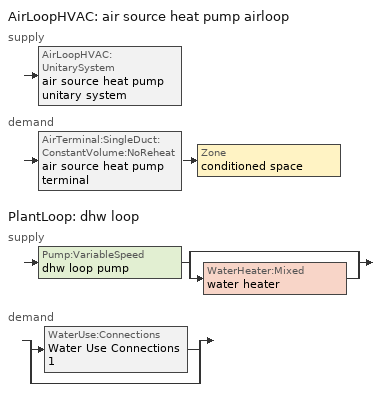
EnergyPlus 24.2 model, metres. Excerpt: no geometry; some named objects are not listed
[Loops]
AirLoopHVAC 'air source heat pump airloop'
 supply: AirLoopHVAC:UnitarySystem 'air source heat pump unitary system'
 demand: AirTerminal:SingleDuct:ConstantVolume:NoReheat 'air source heat pump terminal' > Zone 'conditioned space'
PlantLoop 'dhw loop'
 supply: Pump:VariableSpeed 'dhw loop pump' > split
  | bypass
  | WaterHeater:Mixed 'water heater'
 demand: split
  | WaterUse:Connections 'Water Use Connections 1'
  | bypass
[ZoneControl:Thermostat]
conditioned space Thermostat: Zone or ZoneList=conditioned space; Control Type Schedule=conditioned space Thermostat Schedule; Control 1=conditioned space temperature setpoint; Temperature Difference Between Cutout And Setpoint {deltaC}=0
[ThermostatSetpoint:DualSetpoint]
conditioned space temperature setpoint: Heating Setpoint Temperature Schedule=heating setpoint; Cooling Setpoint Temperature Schedule=cooling setpoint
[ZoneHVAC:Baseboard:Convective:Electric]
electric baseboard: Availability Schedule=Always On Discrete; Heating Design Capacity {W}=10482.3; Efficiency=1
[AirTerminal:SingleDuct:ConstantVolume:NoReheat]
air source heat pump terminal: Availability Schedule=Always On Discrete; Maximum Air Flow Rate {m3/s}=0.386525
[Zone equipment]
conditioned space: electric baseboard, air source heat pump terminal
[AirLoopHVAC]
air source heat pump airloop: Design Supply Air Flow Rate {m3/s}=0.386525; Design Return Air Flow Fraction of Supply Air Flow=1
[Sizing:System]
air source heat pump airloop: Type of Load to Size On=Sensible; Design Outdoor Air Flow Rate {m3/s}=Autosize; Central Heating Maximum System Air Flow Ratio=0.3; Preheat Design Temperature {C}=7; Preheat Design Humidity Ratio {kgWater/kgDryAir}=0.008; Precool Design Temperature {C}=12.8; Precool Design Humidity Ratio {kgWater/kgDryAir}=0.008; Central Cooling Design Supply Air Temperature {C}=12.8; Central Heating Design Supply Air Temperature {C}=16.7; Type of Zone Sum to Use=NonCoincident; 100% Outdoor Air in Cooling=Yes; 100% Outdoor Air in Heating=Yes; Central Cooling Design Supply Air Humidity Ratio {kgWater/kgDryAir}=0.0085; Central Heating Design Supply Air Humidity Ratio {kgWater/kgDryAir}=0.008; Cooling Supply Air Flow Rate Method=DesignDay; Cooling Supply Air Flow Rate {m3/s}=0; Cooling Supply Air Flow Rate Per Floor Area {m3/s-m2}=0.00996765; Cooling Fraction of Autosized Cooling Supply Air Flow Rate=1; Cooling Supply Air Flow Rate Per Unit Cooling Capacity {m3/s-W}=3.94755e-05; Heating Supply Air Flow Rate Method=DesignDay; Heating Supply Air Flow Rate {m3/s}=0; Heating Supply Air Flow Rate Per Floor Area {m3/s-m2}=0.00996765; Heating Fraction of Autosized Heating Supply Air Flow Rate=1; Heating Fraction of Autosized Cooling Supply Air Flow Rate=1; Heating Supply Air Flow Rate Per Unit Heating Capacity {m3/s-W}=3.15882e-05; System Outdoor Air Method=ZoneSum; Zone Maximum Outdoor Air Fraction=1; Cooling Design Capacity Method=CoolingDesignCapacity; Cooling Design Capacity {W}=Autosize; Cooling Design Capacity Per Floor Area {W/m2}=234.7; Fraction of Autosized Cooling Design Capacity=1; Heating Design Capacity Method=HeatingDesignCapacity; Heating Design Capacity {W}=Autosize; Heating Design Capacity Per Floor Area {W/m2}=157; Fraction of Autosized Heating Design Capacity=1; Central Cooling Capacity Control Method=OnOff; Occupant Diversity=Autosize
[AvailabilityManager:Scheduled]
air source heat pump airloop Availability Manager: Schedule=Always On Discrete
[AirLoopHVAC:UnitarySystem]
air source heat pump unitary system: Control Type=Load; Controlling Zone or Thermostat Location=conditioned space; Dehumidification Control Type=None; Availability Schedule=Always On Discrete; Supply Fan=air source heat pump supply fan; Fan Placement=BlowThrough; Supply Air Fan Operating Mode Schedule=air source heat pump auto fan schedule; Heating Coil=air source heat pump htg coil; DX Heating Coil Sizing Ratio=1; Cooling Coil=air source heat pump clg coil; Use DOAS DX Cooling Coil=No; Minimum Supply Air Temperature {C}=2; Latent Load Control=SensibleOnlyLoadControl; Cooling Supply Air Flow Rate Method=SupplyAirFlowRate; Cooling Supply Air Flow Rate {m3/s}=0.386525; Heating Supply Air Flow Rate Method=SupplyAirFlowRate; Heating Supply Air Flow Rate {m3/s}=0.303462; No Load Supply Air Flow Rate Method=SupplyAirFlowRate; No Load Supply Air Flow Rate {m3/s}=0; No Load Supply Air Flow Rate Control Set To Low Speed=Yes; Maximum Supply Air Temperature {C}=48.8889; Maximum Outdoor Dry-Bulb Temperature for Supplemental Heater Operation {C}=21; Ancillary On-Cycle Electric Power {W}=0; Ancillary Off-Cycle Electric Power {W}=0; Design Specification Multispeed Object=Unitary System Performance Multispeed 1
[Fan:SystemModel]
air source heat pump supply fan: Availability Schedule=Always On Discrete; Design Maximum Air Flow Rate {m3/s}=0.386525; Speed Control Method=Discrete; Electric Power Minimum Flow Rate Fraction=0.2; Design Pressure Rise {Pa}=500; Motor Efficiency=1; Motor In Air Stream Fraction=1; Design Electric Power Consumption {W}=Autosize; Design Power Sizing Method=PowerPerFlow; Electric Power Per Unit Flow Rate {W/(m3/s)}=794.58; Electric Power Per Unit Flow Rate Per Unit Pressure {W/((m3/s)-Pa)}=1.66667; Fan Total Efficiency=0.7; Motor Loss Radiative Fraction=0; Number of Speeds=4; Speed Flow Fraction 1=0.28916; Speed Electric Power Fraction 1=0.02418; Speed Flow Fraction 2=0.394; Speed Electric Power Fraction 2=0.06116; Speed Flow Fraction 3=0.80772; Speed Electric Power Fraction 3=0.52697; Speed Flow Fraction 4=1; Speed Electric Power Fraction 4=1
[Coil:Heating:DX:MultiSpeed]
air source heat pump htg coil: Availability Schedule=Always On Discrete; Minimum Outdoor Dry-Bulb Temperature for Compressor Operation {C}=-28.8889; Crankcase Heater Capacity {W}=50; Maximum Outdoor Dry-Bulb Temperature for Crankcase Heater Operation {C}=10; Defrost Energy Input Ratio Function of Temperature Curve=Defrosteir; Maximum Outdoor Dry-Bulb Temperature for Defrost Operation {C}=4.44444; Defrost Strategy=ReverseCycle; Defrost Control=Timed; Defrost Time Period Fraction=0.058333; Resistive Defrost Heater Capacity {W}=AutoSize; Apply Part Load Fraction to Speeds Greater than 1=No; Fuel Type=Electricity; Region number for Calculating HSPF=4; Number of Speeds=2; Speed Gross Rated Heating Capacity 1 {W}=2644.95; Speed Gross Rated Heating COP 1 {W/W}=5.31; Speed Rated Air Flow Rate 1 {m3/s}=0.142347; Speed Rated Supply Air Fan Power Per Volume Flow Rate 2017 1 {W/(m3/s)}=773.3; Speed Rated Supply Air Fan Power Per Volume Flow Rate 2023 1 {W/(m3/s)}=934.4; Speed Heating Capacity Function of Temperature Curve Name 1=Heat-CAP-fT1; Speed Heating Capacity Function of Flow Fraction Curve Name 1=Heat-CAP-fFF1; Speed Energy Input Ratio Function of Temperature Curve Name 1=Heat-EIR-fT1; Speed Energy Input Ratio Function of Flow Fraction Curve Name 1=Heat-EIR-fFF1; Speed Part Load Fraction Correlation Curve Name 1=Heat-PLF-fPLR1; Speed Rated Waste Heat Fraction of Power Input 1=0.2; Speed Waste Heat Function of Temperature Curve Name 1=ConstantBiquadratic 1; Speed Gross Rated Heating Capacity 2 {W}=7256.98; Speed Gross Rated Heating COP 2 {W/W}=4.85568; Speed Rated Air Flow Rate 2 {m3/s}=0.397617; Speed Rated Supply Air Fan Power Per Volume Flow Rate 2017 2 {W/(m3/s)}=773.3; Speed Rated Supply Air Fan Power Per Volume Flow Rate 2023 2 {W/(m3/s)}=934.4; Speed Heating Capacity Function of Temperature Curve Name 2=Heat-CAP-fT2; Speed Heating Capacity Function of Flow Fraction Curve Name 2=Heat-CAP-fFF2; Speed Energy Input Ratio Function of Temperature Curve Name 2=Heat-EIR-fT2; Speed Energy Input Ratio Function of Flow Fraction Curve Name 2=Heat-EIR-fFF2; Speed Part Load Fraction Correlation Curve Name 2=Heat-PLF-fPLR2; Speed Rated Waste Heat Fraction of Power Input 2=0.2; Speed Waste Heat Function of Temperature Curve Name 2=ConstantBiquadratic 1
[Coil:Cooling:DX:MultiSpeed]
air source heat pump clg coil: Availability Schedule=Always On Discrete; Condenser Type=AirCooled; Minimum Outdoor Dry-Bulb Temperature for Compressor Operation {C}=-25; Apply Part Load Fraction to Speeds Greater than 1=No; Apply Latent Degradation to Speeds Greater than 1=No; Crankcase Heater Capacity {W}=50; Maximum Outdoor Dry-Bulb Temperature for Crankcase Heater Operation {C}=10; Basin Heater Capacity {W/K}=0; Basin Heater Setpoint Temperature {C}=2; Fuel Type=Electricity; Number of Speeds=2; Speed Gross Rated Total Cooling Capacity 1 {W}=2845.26; Speed Gross Rated Sensible Heat Ratio 1=0.804913; Speed Gross Rated Cooling COP 1 {W/W}=7.51864; Speed Rated Air Flow Rate 1 {m3/s}=0.152275; Speed Rated Evaporator Fan Power Per Volume Flow Rate 2017 1 {W/(m3/s)}=773.3; Speed Rated Evaporator Fan Power Per Volume Flow Rate 2023 1 {W/(m3/s)}=934.4; Speed Total Cooling Capacity Function of Temperature Curve Name 1=Cool-CAP-fT1; Speed Total Cooling Capacity Function of Flow Fraction Curve Name 1=Cool-CAP-fFF1; Speed Energy Input Ratio Function of Temperature Curve Name 1=Cool-EIR-fT1; Speed Energy Input Ratio Function of Flow Fraction Curve Name 1=Cool-EIR-fFF1; Speed Part Load Fraction Correlation Curve Name 1=Cool-PLF-fPLR1; Speed Nominal Time for Condensate Removal to Begin 1 {s}=1000; Speed Ratio of Initial Moisture Evaporation Rate and Steady State Latent Capacity 1=1.5; Speed Maximum Cycling Rate 1 {cycles/hr}=3; Speed Latent Capacity Time Constant 1 {s}=45; Speed Rated Waste Heat Fraction of Power Input 1=0.2; Speed Waste Heat Function of Temperature Curve Name 1=ConstantBiquadratic; Speed Evaporative Condenser Effectiveness 1=0.9; Speed Evaporative Condenser Air Flow Rate 1 {m3/s}=AutoSize; Speed Rated Evaporative Condenser Pump Power Consumption 1 {W}=AutoSize; Speed Gross Rated Total Cooling Capacity 2 {W}=7338.13; Speed Gross Rated Sensible Heat Ratio 2=0.759942; Speed Gross Rated Cooling COP 2 {W/W}=6.85432; Speed Rated Air Flow Rate 2 {m3/s}=0.386484; Speed Rated Evaporator Fan Power Per Volume Flow Rate 2017 2 {W/(m3/s)}=773.3; Speed Rated Evaporator Fan Power Per Volume Flow Rate 2023 2 {W/(m3/s)}=934.4; Speed Total Cooling Capacity Function of Temperature Curve Name 2=Cool-CAP-fT2; Speed Total Cooling Capacity Function of Flow Fraction Curve Name 2=Cool-CAP-fFF2; Speed Energy Input Ratio Function of Temperature Curve Name 2=Cool-EIR-fT2; Speed Energy Input Ratio Function of Flow Fraction Curve Name 2=Cool-EIR-fFF2; Speed Part Load Fraction Correlation Curve Name 2=Cool-PLF-fPLR2; Speed Nominal Time for Condensate Removal to Begin 2 {s}=1000; Speed Ratio of Initial Moisture Evaporation Rate and Steady State Latent Capacity 2=1.5; Speed Maximum Cycling Rate 2 {cycles/hr}=3; Speed Latent Capacity Time Constant 2 {s}=45; Speed Rated Waste Heat Fraction of Power Input 2=0.2; Speed Waste Heat Function of Temperature Curve Name 2=ConstantBiquadratic; Speed Evaporative Condenser Effectiveness 2=0.9; Speed Evaporative Condenser Air Flow Rate 2 {m3/s}=AutoSize; Speed Rated Evaporative Condenser Pump Power Consumption 2 {W}=AutoSize
[UnitarySystemPerformance:Multispeed]
Unitary System Performance Multispeed 1: Number of Speeds for Heating=2; Number of Speeds for Cooling=2; Single Mode Operation=No; No Load Supply Air Flow Rate Ratio=1; Heating Speed Supply Air Flow Ratio 1=0.368313; Cooling Speed Supply Air Flow Ratio 1=0.394; Heating Speed Supply Air Flow Ratio 2=1.02881; Cooling Speed Supply Air Flow Ratio 2=1
[PlantLoop]
dhw loop: Fluid Type=Water; Plant Equipment Operation Scheme=dhw loop Operation Schemes; Maximum Loop Temperature {C}=100; Minimum Loop Temperature {C}=0; Maximum Loop Flow Rate {m3/s}=0.01; Minimum Loop Flow Rate {m3/s}=0; Plant Loop Volume {m3}=0.003; Load Distribution Scheme=Optimal; Plant Loop Demand Calculation Scheme=SingleSetpoint; Common Pipe Simulation=None
[Sizing:Plant]
dhw loop: Loop Type=Heating; Design Loop Exit Temperature {C}=56; Loop Design Temperature Difference {deltaC}=5.55556; Sizing Option=NonCoincident; Zone Timesteps in Averaging Window=1; Coincident Sizing Factor Mode=None
[Pump:VariableSpeed]
dhw loop pump: Design Maximum Flow Rate {m3/s}=0.01; Design Pump Head {Pa}=1; Design Power Consumption {W}=0; Motor Efficiency=0.85; Fraction of Motor Inefficiencies to Fluid Stream=0; Coefficient 1 of the Part Load Performance Curve=0; Coefficient 2 of the Part Load Performance Curve=1; Coefficient 3 of the Part Load Performance Curve=0; Coefficient 4 of the Part Load Performance Curve=0; Design Minimum Flow Rate {m3/s}=0; Pump Control Type=Intermittent; Skin Loss Radiative Fraction=0.5; Design Power Sizing Method=PowerPerFlowPerPressure; Design Electric Power per Unit Flow Rate {W/(m3/s)}=348701.1; Design Shaft Power per Unit Flow Rate per Unit Head {W/((m3/s)-Pa)}=1.28205; Design Minimum Flow Rate Fraction=0
[WaterHeater:Mixed]
water heater: Tank Volume {m3}=0.27255; Setpoint Temperature Schedule=water heater setpoint; Deadband Temperature Difference {deltaC}=2; Maximum Temperature Limit {C}=99; Heater Control Type=Cycle; Heater Maximum Capacity {W}=5500.06; Heater Minimum Capacity {W}=0; Heater Ignition Minimum Flow Rate {m3/s}=0; Heater Ignition Delay {s}=0; Heater Fuel Type=Electricity; Heater Thermal Efficiency=1; Off Cycle Parasitic Fuel Consumption Rate {W}=0; Off Cycle Parasitic Fuel Type=Electricity; Off Cycle Parasitic Heat Fraction to Tank=0; On Cycle Parasitic Fuel Consumption Rate {W}=0; On Cycle Parasitic Fuel Type=Electricity; On Cycle Parasitic Heat Fraction to Tank=0; Ambient Temperature Indicator=Zone; Ambient Temperature Zone=conditioned space; Off Cycle Loss Coefficient to Ambient Temperature {W/K}=2.93714; Off Cycle Loss Fraction to Zone=1; On Cycle Loss Coefficient to Ambient Temperature {W/K}=2.93714; On Cycle Loss Fraction to Zone=1; Use Side Effectiveness=1; Source Side Effectiveness=1; Use Side Design Flow Rate {m3/s}=Autosize; Source Side Design Flow Rate {m3/s}=Autosize; Indirect Water Heating Recovery Time {hr}=1.5; Source Side Flow Control Mode=IndirectHeatPrimarySetpoint
[WaterHeater:Sizing]
water heater: Design Mode=PeakDraw; Time Storage Can Meet Peak Draw {hr}=0.538503; Time for Tank Recovery {hr}=0; Nominal Tank Volume for Autosizing Plant Connections {m3}=1
[SetpointManager:Scheduled]
Setpoint Manager Scheduled 1: Control Variable=Temperature; Schedule=dhw temp
[WaterUse:Connections]
Water Use Connections 1: Drain Water Heat Exchanger Type=None; Drain Water Heat Exchanger Destination=Plant; Water Use Equipment Name 1=dhw fixtures; Water Use Equipment Name 2=dhw distribution waste; Water Use Equipment Name 3=clothes washer; Water Use Equipment Name 4=dishwasher
[WaterUse:Equipment]
Name | Peak Flow Rate {m3/s} | Flow Rate Fraction Schedule | Target Temperature Schedule
dhw fixtures | 4.42001e-06 | dhw fixtures schedule | mixed water temperature schedule
dhw distribution waste | 1.33996e-06 | dhw fixtures schedule | mixed water temperature schedule
clothes washer | 9.69919e-07 | clothes washer schedule
dishwasher | 2.90872e-07 | dishwasher schedule
[PlantEquipmentOperationSchemes]
dhw loop Operation Schemes: Control Scheme Object Type 1=PlantEquipmentOperation:HeatingLoad; Control Scheme Name 1=dhw loop Heating Operation Scheme; Control Scheme Schedule Name 1=Always On Discrete
[PlantEquipmentOperation:HeatingLoad]
dhw loop Heating Operation Scheme: Load Range Lower Limit 1 {W}=0; Load Range Upper Limit 1 {W}=1000000000; Range Equipment List Name 1=dhw loop Heating Equipment List
[PlantEquipmentList]
dhw loop Heating Equipment List: WaterHeater:Mixed, water heater
[EnergyManagementSystem:GlobalVariable]
air_source_heat_pump_airloop_Fan_RTF
infil_program_Qfan
infil_program_Qinf
natural_vent_program_Qnv
natural_vent_program_Qwhf
[EnergyManagementSystem:InternalVariable]
air_source_heat_pump_airloop_max_sup_fan_mfr: Internal Data Index Key=air source heat pump supply fan; Internal Data Type=Fan Maximum Mass Flow Rate
[EnergyManagementSystem:Sensor]
Name | Output:Variable or Output:Meter Index Key | Output:Variable or Output:Meter
airflow_gain | infil flow | Infiltration Sensible Heat Gain Energy
airflow_gain_1 | natural vent flow | Infiltration Sensible Heat Gain Energy
airflow_gain_2 | whole house fan flow | Infiltration Sensible Heat Gain Energy
airflow_loss | infil flow | Infiltration Sensible Heat Loss Energy
airflow_loss_1 | natural vent flow | Infiltration Sensible Heat Loss Energy
airflow_loss_2 | whole house fan flow | Infiltration Sensible Heat Loss Energy
air_source_heat_pump_airloop_Fan_RTF_s | air source heat pump supply fan | Fan Runtime Fraction Speed 1
air_source_heat_pump_airloop_Fan_RTF_s_1 | air source heat pump supply fan | Fan Runtime Fraction Speed 2
air_source_heat_pump_airloop_Fan_RTF_s_2 | air source heat pump supply fan | Fan Runtime Fraction Speed 3
air_source_heat_pump_airloop_Fan_RTF_s_3 | air source heat pump supply fan | Fan Runtime Fraction Speed 4
air_source_heat_pump_clg_coil_s | air source heat pump clg coil | Cooling Coil Total Cooling Energy
air_source_heat_pump_htg_coil_s | air source heat pump htg coil | Heating Coil Heating Energy
air_source_heat_pump_supply_fan_s | air source heat pump supply fan | Fan Electricity Energy
clg_load_cond |  | Cooling:EnergyTransfer:Zone:CONDITIONED SPACE
clg_sp_s; clg_sp_s_1 | cooling setpoint | Schedule Value
clothes_dryer_exhaust_0_sch_s | clothes dryer exhaust 0 schedule | Schedule Value
conditioned_space_clg_unmet_s | conditioned space | Zone Cooling Setpoint Not Met Time
conditioned_space_htg_unmet_s | conditioned space | Zone Heating Setpoint Not Met Time
cool_season | cooling season schedule | Schedule Value
dhw_loss | water heater | Water Heater Heat Loss Energy
dhw_rtf | water heater | Water Heater Runtime Fraction
fridge_tin_s; tin_s; tin_s_1 | conditioned space | Zone Mean Air Temperature
htg_load_cond |  | Heating:EnergyTransfer:Zone:CONDITIONED SPACE
htg_sp_s; htg_sp_s_1 | heating setpoint | Schedule Value
ig_ee_conv | clothes dryer | Electric Equipment Convective Heating Energy
ig_ee_conv_1 | clothes washer | Electric Equipment Convective Heating Energy
ig_ee_conv_2 | cooking range | Electric Equipment Convective Heating Energy
ig_ee_conv_3 | dishwasher | Electric Equipment Convective Heating Energy
ig_ee_conv_4 | fridge | Electric Equipment Convective Heating Energy
ig_ee_conv_5 | misc plug loads | Electric Equipment Convective Heating Energy
ig_ee_conv_6 | whole house fan | Electric Equipment Convective Heating Energy
ig_ee_rad | clothes dryer | Electric Equipment Radiant Heating Energy
ig_ee_rad_1 | clothes washer | Electric Equipment Radiant Heating Energy
ig_ee_rad_2 | cooking range | Electric Equipment Radiant Heating Energy
ig_ee_rad_3 | dishwasher | Electric Equipment Radiant Heating Energy
ig_ee_rad_4 | fridge | Electric Equipment Radiant Heating Energy
ig_ee_rad_5 | misc plug loads | Electric Equipment Radiant Heating Energy
ig_ee_rad_6 | whole house fan | Electric Equipment Radiant Heating Energy
ig_lgt_conv | interior lighting | Lights Convective Heating Energy
ig_lgt_rad | interior lighting | Lights Radiant Heating Energy
ig_lgt_vis | interior lighting | Lights Visible Radiation Heating Energy
ig_oe_conv | clothes dryer 1 | Other Equipment Convective Heating Energy
ig_oe_conv_1 | cooking range 1 | Other Equipment Convective Heating Energy
ig_oe_conv_2 | general water use latent | Other Equipment Convective Heating Energy
ig_oe_conv_3 | general water use sensible | Other Equipment Convective Heating Energy
ig_oe_conv_4 | water heater energy adjustment1 | Other Equipment Convective Heating Energy
ig_oe_rad | clothes dryer 1 | Other Equipment Radiant Heating Energy
ig_oe_rad_1 | cooking range 1 | Other Equipment Radiant Heating Energy
ig_oe_rad_2 | general water use latent | Other Equipment Radiant Heating Energy
ig_oe_rad_3 | general water use sensible | Other Equipment Radiant Heating Energy
ig_oe_rad_4 | water heater energy adjustment1 | Other Equipment Radiant Heating Energy
ig_ppl_conv | occupants | People Convective Heating Energy
ig_ppl_rad | occupants | People Radiant Heating Energy
im_conv | furniture mass conditioned space 1 | Surface Inside Face Convection Heat Gain Energy
im_conv_1 | partition wall mass | Surface Inside Face Convection Heat Gain Energy
im_ig | furniture mass conditioned space 1 | Surface Inside Face Internal Gains Radiation Heat Gain Energy
im_ig_1 | partition wall mass | Surface Inside Face Internal Gains Radiation Heat Gain Energy
im_lgt | furniture mass conditioned space 1 | Surface Inside Face Lights Radiation Heat Gain Energy
im_lgt_1 | partition wall mass | Surface Inside Face Lights Radiation Heat Gain Energy
im_sol | furniture mass conditioned space 1 | Surface Inside Face Solar Radiation Heat Gain Energy
im_sol_1 | partition wall mass | Surface Inside Face Solar Radiation Heat Gain Energy
im_surf | furniture mass conditioned space 1 | Surface Inside Face Net Surface Thermal Radiation Heat Gain Energy
im_surf_1 | partition wall mass | Surface Inside Face Net Surface Thermal Radiation Heat Gain Energy
mv_conv | mech vent house fan | Electric Equipment Convective Heating Energy
mv_conv_1 | mech vent house fan cfis | Electric Equipment Convective Heating Energy
mv_conv_2 | mech vent house fan latent load | Other Equipment Convective Heating Energy
mv_conv_3 | mech vent house fan sensible load | Other Equipment Convective Heating Energy
mv_rad | mech vent house fan | Electric Equipment Radiant Heating Energy
mv_rad_1 | mech vent house fan cfis | Electric Equipment Radiant Heating Energy
mv_rad_2 | mech vent house fan latent load | Other Equipment Radiant Heating Energy
mv_rad_3 | mech vent house fan sensible load | Other Equipment Radiant Heating Energy
natural_vent_s | natural vent schedule | Schedule Value
out_pb_s |  | Site Outdoor Air Barometric Pressure
out_wt_s |  | Site Outdoor Air Humidity Ratio
site_vw_s |  | Site Wind Speed
ss_back_out | Window1 | Surface Window Shortwave from Zone Back Out Window Heat Transfer Rate
ss_back_out_1 | Window10 | Surface Window Shortwave from Zone Back Out Window Heat Transfer Rate
ss_back_out_10 | Window7 | Surface Window Shortwave from Zone Back Out Window Heat Transfer Rate
ss_back_out_11 | Window8 | Surface Window Shortwave from Zone Back Out Window Heat Transfer Rate
ss_back_out_2 | Window13 | Surface Window Shortwave from Zone Back Out Window Heat Transfer Rate
ss_back_out_3 | Window14 | Surface Window Shortwave from Zone Back Out Window Heat Transfer Rate
ss_back_out_4 | Window15 | Surface Window Shortwave from Zone Back Out Window Heat Transfer Rate
ss_back_out_5 | Window2 | Surface Window Shortwave from Zone Back Out Window Heat Transfer Rate
ss_back_out_6 | Window3 | Surface Window Shortwave from Zone Back Out Window Heat Transfer Rate
ss_back_out_7 | Window4 | Surface Window Shortwave from Zone Back Out Window Heat Transfer Rate
ss_back_out_8 | Window5 | Surface Window Shortwave from Zone Back Out Window Heat Transfer Rate
ss_back_out_9 | Window6 | Surface Window Shortwave from Zone Back Out Window Heat Transfer Rate
ss_conv | Door1 | Surface Inside Face Convection Heat Gain Energy
ss_conv_1 | Door2 | Surface Inside Face Convection Heat Gain Energy
ss_conv_10 | Window5 | Surface Inside Face Convection Heat Gain Energy
ss_conv_11 | Window6 | Surface Inside Face Convection Heat Gain Energy
ss_conv_12 | Window7 | Surface Inside Face Convection Heat Gain Energy
ss_conv_13 | Window8 | Surface Inside Face Convection Heat Gain Energy
ss_conv_2 | Window1 | Surface Inside Face Convection Heat Gain Energy
ss_conv_3 | Window10 | Surface Inside Face Convection Heat Gain Energy
ss_conv_4 | Window13 | Surface Inside Face Convection Heat Gain Energy
ss_conv_5 | Window14 | Surface Inside Face Convection Heat Gain Energy
ss_conv_6 | Window15 | Surface Inside Face Convection Heat Gain Energy
ss_conv_7 | Window2 | Surface Inside Face Convection Heat Gain Energy
ss_conv_8 | Window3 | Surface Inside Face Convection Heat Gain Energy
ss_conv_9 | Window4 | Surface Inside Face Convection Heat Gain Energy
ss_ig | Door1 | Surface Inside Face Internal Gains Radiation Heat Gain Energy
ss_ig_1 | Door2 | Surface Inside Face Internal Gains Radiation Heat Gain Energy
ss_ig_10 | Window5 | Surface Inside Face Internal Gains Radiation Heat Gain Energy
ss_ig_11 | Window6 | Surface Inside Face Internal Gains Radiation Heat Gain Energy
ss_ig_12 | Window7 | Surface Inside Face Internal Gains Radiation Heat Gain Energy
ss_ig_13 | Window8 | Surface Inside Face Internal Gains Radiation Heat Gain Energy
ss_ig_2 | Window1 | Surface Inside Face Internal Gains Radiation Heat Gain Energy
ss_ig_3 | Window10 | Surface Inside Face Internal Gains Radiation Heat Gain Energy
ss_ig_4 | Window13 | Surface Inside Face Internal Gains Radiation Heat Gain Energy
ss_ig_5 | Window14 | Surface Inside Face Internal Gains Radiation Heat Gain Energy
ss_ig_6 | Window15 | Surface Inside Face Internal Gains Radiation Heat Gain Energy
ss_ig_7 | Window2 | Surface Inside Face Internal Gains Radiation Heat Gain Energy
ss_ig_8 | Window3 | Surface Inside Face Internal Gains Radiation Heat Gain Energy
ss_ig_9 | Window4 | Surface Inside Face Internal Gains Radiation Heat Gain Energy
ss_lgt | Door1 | Surface Inside Face Lights Radiation Heat Gain Energy
ss_lgt_1 | Door2 | Surface Inside Face Lights Radiation Heat Gain Energy
ss_sol | Door1 | Surface Inside Face Solar Radiation Heat Gain Energy
ss_sol_1 | Door2 | Surface Inside Face Solar Radiation Heat Gain Energy
ss_surf | Door1 | Surface Inside Face Net Surface Thermal Radiation Heat Gain Energy
ss_surf_1 | Door2 | Surface Inside Face Net Surface Thermal Radiation Heat Gain Energy
ss_surf_10 | Window5 | Surface Inside Face Net Surface Thermal Radiation Heat Gain Energy
ss_surf_11 | Window6 | Surface Inside Face Net Surface Thermal Radiation Heat Gain Energy
ss_surf_12 | Window7 | Surface Inside Face Net Surface Thermal Radiation Heat Gain Energy
ss_surf_13 | Window8 | Surface Inside Face Net Surface Thermal Radiation Heat Gain Energy
ss_surf_2 | Window1 | Surface Inside Face Net Surface Thermal Radiation Heat Gain Energy
ss_surf_3 | Window10 | Surface Inside Face Net Surface Thermal Radiation Heat Gain Energy
ss_surf_4 | Window13 | Surface Inside Face Net Surface Thermal Radiation Heat Gain Energy
ss_surf_5 | Window14 | Surface Inside Face Net Surface Thermal Radiation Heat Gain Energy
ss_surf_6 | Window15 | Surface Inside Face Net Surface Thermal Radiation Heat Gain Energy
ss_surf_7 | Window2 | Surface Inside Face Net Surface Thermal Radiation Heat Gain Energy
ss_surf_8 | Window3 | Surface Inside Face Net Surface Thermal Radiation Heat Gain Energy
ss_surf_9 | Window4 | Surface Inside Face Net Surface Thermal Radiation Heat Gain Energy
ss_trans_in | Window1 | Surface Window Transmitted Solar Radiation Rate
ss_trans_in_1 | Window10 | Surface Window Transmitted Solar Radiation Rate
ss_trans_in_10 | Window7 | Surface Window Transmitted Solar Radiation Rate
ss_trans_in_11 | Window8 | Surface Window Transmitted Solar Radiation Rate
ss_trans_in_2 | Window13 | Surface Window Transmitted Solar Radiation Rate
ss_trans_in_3 | Window14 | Surface Window Transmitted Solar Radiation Rate
ss_trans_in_4 | Window15 | Surface Window Transmitted Solar Radiation Rate
ss_trans_in_5 | Window2 | Surface Window Transmitted Solar Radiation Rate
ss_trans_in_6 | Window3 | Surface Window Transmitted Solar Radiation Rate
ss_trans_in_7 | Window4 | Surface Window Transmitted Solar Radiation Rate
ss_trans_in_8 | Window5 | Surface Window Transmitted Solar Radiation Rate
ss_trans_in_9 | Window6 | Surface Window Transmitted Solar Radiation Rate
ss_trans_out | Window1 | Surface Inside Face Initial Transmitted Diffuse Transmitted Out Window Solar Radiation Rate
ss_trans_out_1 | Window10 | Surface Inside Face Initial Transmitted Diffuse Transmitted Out Window Solar Radiation Rate
ss_trans_out_10 | Window7 | Surface Inside Face Initial Transmitted Diffuse Transmitted Out Window Solar Radiation Rate
ss_trans_out_11 | Window8 | Surface Inside Face Initial Transmitted Diffuse Transmitted Out Window Solar Radiation Rate
ss_trans_out_2 | Window13 | Surface Inside Face Initial Transmitted Diffuse Transmitted Out Window Solar Radiation Rate
ss_trans_out_3 | Window14 | Surface Inside Face Initial Transmitted Diffuse Transmitted Out Window Solar Radiation Rate
ss_trans_out_4 | Window15 | Surface Inside Face Initial Transmitted Diffuse Transmitted Out Window Solar Radiation Rate
ss_trans_out_5 | Window2 | Surface Inside Face Initial Transmitted Diffuse Transmitted Out Window Solar Radiation Rate
ss_trans_out_6 | Window3 | Surface Inside Face Initial Transmitted Diffuse Transmitted Out Window Solar Radiation Rate
ss_trans_out_7 | Window4 | Surface Inside Face Initial Transmitted Diffuse Transmitted Out Window Solar Radiation Rate
ss_trans_out_8 | Window5 | Surface Inside Face Initial Transmitted Diffuse Transmitted Out Window Solar Radiation Rate
ss_trans_out_9 | Window6 | Surface Inside Face Initial Transmitted Diffuse Transmitted Out Window Solar Radiation Rate
s_conv | Floor1 | Surface Inside Face Convection Heat Gain Energy
s_conv_1 | Floor2 | Surface Inside Face Convection Heat Gain Energy
s_conv_10 | Wall1:135 | Surface Inside Face Convection Heat Gain Energy
s_conv_11 | Wall1:225 | Surface Inside Face Convection Heat Gain Energy
s_conv_12 | Wall1:315 | Surface Inside Face Convection Heat Gain Energy
s_conv_13 | Wall1:45 | Surface Inside Face Convection Heat Gain Energy
s_conv_2 | FoundationWall1 | Surface Inside Face Convection Heat Gain Energy
s_conv_3 | inferred conditioned ceiling | Surface Inside Face Convection Heat Gain Energy
s_conv_4 | inferred conditioned floor | Surface Inside Face Convection Heat Gain Energy
s_conv_5 | RimJoist1:135 | Surface Inside Face Convection Heat Gain Energy
s_conv_6 | RimJoist1:225 | Surface Inside Face Convection Heat Gain Energy
s_conv_7 | RimJoist1:315 | Surface Inside Face Convection Heat Gain Energy
s_conv_8 | RimJoist1:45 | Surface Inside Face Convection Heat Gain Energy
s_conv_9 | Slab1 | Surface Inside Face Convection Heat Gain Energy
s_ig | Floor1 | Surface Inside Face Internal Gains Radiation Heat Gain Energy
s_ig_1 | Floor2 | Surface Inside Face Internal Gains Radiation Heat Gain Energy
s_ig_10 | Wall1:135 | Surface Inside Face Internal Gains Radiation Heat Gain Energy
s_ig_11 | Wall1:225 | Surface Inside Face Internal Gains Radiation Heat Gain Energy
s_ig_12 | Wall1:315 | Surface Inside Face Internal Gains Radiation Heat Gain Energy
s_ig_13 | Wall1:45 | Surface Inside Face Internal Gains Radiation Heat Gain Energy
s_ig_2 | FoundationWall1 | Surface Inside Face Internal Gains Radiation Heat Gain Energy
s_ig_3 | inferred conditioned ceiling | Surface Inside Face Internal Gains Radiation Heat Gain Energy
s_ig_4 | inferred conditioned floor | Surface Inside Face Internal Gains Radiation Heat Gain Energy
s_ig_5 | RimJoist1:135 | Surface Inside Face Internal Gains Radiation Heat Gain Energy
s_ig_6 | RimJoist1:225 | Surface Inside Face Internal Gains Radiation Heat Gain Energy
s_ig_7 | RimJoist1:315 | Surface Inside Face Internal Gains Radiation Heat Gain Energy
s_ig_8 | RimJoist1:45 | Surface Inside Face Internal Gains Radiation Heat Gain Energy
s_ig_9 | Slab1 | Surface Inside Face Internal Gains Radiation Heat Gain Energy
s_lgt | Floor1 | Surface Inside Face Lights Radiation Heat Gain Energy
s_lgt_1 | Floor2 | Surface Inside Face Lights Radiation Heat Gain Energy
s_lgt_10 | Wall1:135 | Surface Inside Face Lights Radiation Heat Gain Energy
s_lgt_11 | Wall1:225 | Surface Inside Face Lights Radiation Heat Gain Energy
s_lgt_12 | Wall1:315 | Surface Inside Face Lights Radiation Heat Gain Energy
s_lgt_13 | Wall1:45 | Surface Inside Face Lights Radiation Heat Gain Energy
s_lgt_2 | FoundationWall1 | Surface Inside Face Lights Radiation Heat Gain Energy
s_lgt_3 | inferred conditioned ceiling | Surface Inside Face Lights Radiation Heat Gain Energy
s_lgt_4 | inferred conditioned floor | Surface Inside Face Lights Radiation Heat Gain Energy
s_lgt_5 | RimJoist1:135 | Surface Inside Face Lights Radiation Heat Gain Energy
s_lgt_6 | RimJoist1:225 | Surface Inside Face Lights Radiation Heat Gain Energy
s_lgt_7 | RimJoist1:315 | Surface Inside Face Lights Radiation Heat Gain Energy
s_lgt_8 | RimJoist1:45 | Surface Inside Face Lights Radiation Heat Gain Energy
s_lgt_9 | Slab1 | Surface Inside Face Lights Radiation Heat Gain Energy
s_sol | Floor1 | Surface Inside Face Solar Radiation Heat Gain Energy
s_sol_1 | Floor2 | Surface Inside Face Solar Radiation Heat Gain Energy
s_sol_10 | Wall1:135 | Surface Inside Face Solar Radiation Heat Gain Energy
s_sol_11 | Wall1:225 | Surface Inside Face Solar Radiation Heat Gain Energy
s_sol_12 | Wall1:315 | Surface Inside Face Solar Radiation Heat Gain Energy
s_sol_13 | Wall1:45 | Surface Inside Face Solar Radiation Heat Gain Energy
s_sol_2 | FoundationWall1 | Surface Inside Face Solar Radiation Heat Gain Energy
s_sol_3 | inferred conditioned ceiling | Surface Inside Face Solar Radiation Heat Gain Energy
s_sol_4 | inferred conditioned floor | Surface Inside Face Solar Radiation Heat Gain Energy
s_sol_5 | RimJoist1:135 | Surface Inside Face Solar Radiation Heat Gain Energy
s_sol_6 | RimJoist1:225 | Surface Inside Face Solar Radiation Heat Gain Energy
s_sol_7 | RimJoist1:315 | Surface Inside Face Solar Radiation Heat Gain Energy
s_sol_8 | RimJoist1:45 | Surface Inside Face Solar Radiation Heat Gain Energy
s_sol_9 | Slab1 | Surface Inside Face Solar Radiation Heat Gain Energy
s_surf | Floor1 | Surface Inside Face Net Surface Thermal Radiation Heat Gain Energy
s_surf_1 | Floor2 | Surface Inside Face Net Surface Thermal Radiation Heat Gain Energy
s_surf_10 | Wall1:135 | Surface Inside Face Net Surface Thermal Radiation Heat Gain Energy
s_surf_11 | Wall1:225 | Surface Inside Face Net Surface Thermal Radiation Heat Gain Energy
s_surf_12 | Wall1:315 | Surface Inside Face Net Surface Thermal Radiation Heat Gain Energy
s_surf_13 | Wall1:45 | Surface Inside Face Net Surface Thermal Radiation Heat Gain Energy
s_surf_2 | FoundationWall1 | Surface Inside Face Net Surface Thermal Radiation Heat Gain Energy
s_surf_3 | inferred conditioned ceiling | Surface Inside Face Net Surface Thermal Radiation Heat Gain Energy
s_surf_4 | inferred conditioned floor | Surface Inside Face Net Surface Thermal Radiation Heat Gain Energy
s_surf_5 | RimJoist1:135 | Surface Inside Face Net Surface Thermal Radiation Heat Gain Energy
s_surf_6 | RimJoist1:225 | Surface Inside Face Net Surface Thermal Radiation Heat Gain Energy
s_surf_7 | RimJoist1:315 | Surface Inside Face Net Surface Thermal Radiation Heat Gain Energy
s_surf_8 | RimJoist1:45 | Surface Inside Face Net Surface Thermal Radiation Heat Gain Energy
s_surf_9 | Slab1 | Surface Inside Face Net Surface Thermal Radiation Heat Gain Energy
tout_db; tout_db_1 | Environment | Site Outdoor Air Drybulb Temperature
tout_s | conditioned space | Zone Outdoor Air Drybulb Temperature
water_heater_energy | water heater | Water Heater Electricity Rate
water_heater_off_cycle_parasitic | water heater | Water Heater Off Cycle Parasitic Electricity Rate
water_heater_on_cycle_parasitic | water heater | Water Heater On Cycle Parasitic Electricity Rate
win_s | conditioned space | Zone Air Humidity Ratio
[EnergyManagementSystem:Actuator]
Name | Actuated Component Unique | Actuated Component Type | Actuated Component Control Type
air_source_heat_pump_supply_fan_pressure_rise_act | air source heat pump supply fan | Fan | Fan Pressure Rise
air_source_heat_pump_supply_fan_total_efficiency_act | air source heat pump supply fan | Fan | Fan Total Efficiency
fridge_schedule_act | fridge schedule | Schedule:Constant | Schedule Value
infil_flow_act | infil flow | Zone Infiltration | Air Exchange Flow Rate
mech_vent_house_fan_cfis_act | mech vent house fan cfis | ElectricEquipment | Electricity Rate
mech_vent_house_fan_latent_load_act | mech vent house fan latent load | OtherEquipment | Power Level
mech_vent_house_fan_sensible_load_act | mech vent house fan sensible load | OtherEquipment | Power Level
natural_vent_flow_act | natural vent flow | Zone Infiltration | Air Exchange Flow Rate
Sequential_Fraction_Schedule_act | Sequential Fraction Schedule | Schedule:Constant | Schedule Value
water_heater_ec_adj_act | water heater energy adjustment1 | OtherEquipment | Power Level
whole_house_fan_act | whole house fan | ElectricEquipment | Electricity Rate
whole_house_fan_flow_act | whole house fan flow | Zone Infiltration | Air Exchange Flow Rate
whole_house_fan_mix_act | whole house fan mix | ZoneMixing | Air Exchange Flow Rate
[EnergyManagementSystem:Program]
air_source_heat_pump_supply_fan_disaggregate_program: Set air_source_heat_pump_supply_fan_clg = 0; Set air_source_heat_pump_supply_fan_primary_htg = 0; If air_source_heat_pump_clg_coil_s > 0; Set air_source_heat_pump_supply_fan_clg = air_source_heat_pump_supply_fan_s; Else; Set air_source_heat_pump_supply_fan_primary_htg = air_source_heat_pump_supply_fan_s; EndIf
air_source_heat_pump_supply_fan_power_program: If tout_db_1 < -28.89; Set air_source_heat_pump_supply_fan_pressure_rise_act = 0; Set air_source_heat_pump_supply_fan_total_efficiency_act = 1; Else; Set air_source_heat_pump_supply_fan_pressure_rise_act = NULL; Set air_source_heat_pump_supply_fan_total_efficiency_act = NULL; EndIf
fridge_schedule_program: Set Tin = fridge_tin_s*(9.0/5.0)+32.0; Set fridge_schedule_act = 0; If (Hour == 0); Set fridge_schedule_act = (-0.487+0.019*Tin); ElseIf (Hour == 1); Set fridge_schedule_act = (-0.34+0.016*Tin); ElseIf (Hour == 2); Set fridge_schedule_act = (-0.37+0.017*Tin); ElseIf (Hour == 3); Set fridge_schedule_act = (-0.361+0.016*Tin); ElseIf (Hour == 4); Set fridge_schedule_act = (-0.515+0.018*Tin); ElseIf (Hour == 5); Set fridge_schedule_act = (-0.684+0.021*Tin); ElseIf (Hour == 6); Set fridge_schedule_act = (-0.471+0.019*Tin); ElseIf (Hour == 7); Set fridge_schedule_act = (-0.159+0.015*Tin); ElseIf (Hour == 8); Set fridge_schedule_act = (-0.079+0.015*Tin); ElseIf (Hour == 9); Set fridge_schedule_act = (-0.417+0.019*Tin); ElseIf (Hour == 10); Set fridge_schedule_act = (-0.411+0.018*Tin); ElseIf (Hour == 11); Set fridge_schedule_act = (-0.386+0.018*Tin); ElseIf (Hour == 12); Set fridge_schedule_act = (-0.24+0.016*Tin); ElseIf (Hour == 13); Set fridge_schedule_act = (-0.314+0.017*Tin); ElseIf (Hour == 14); Set fridge_schedule_act = (-0.16+0.015*Tin); ElseIf (Hour == 15); Set fridge_schedule_act = (-0.121+0.015*Tin); ElseIf (Hour == 16); Set fridge_schedule_act = (-0.469+0.02*Tin); ElseIf (Hour == 17); Set fridge_schedule_act = (-0.412+0.02*Tin); ElseIf (Hour == 18); Set fridge_schedule_act = (-0.091+0.017*Tin); ElseIf (Hour == 19); Set fridge_schedule_act = (0.077+0.014*Tin); ElseIf (Hour == 20); Set fridge_schedule_act = (-0.118+0.016*Tin); ElseIf (Hour == 21); Set fridge_schedule_act = (-0.247+0.017*Tin); ElseIf (Hour == 22); Set fridge_schedule_act = (-0.445+0.019*Tin); ElseIf (Hour == 23); Set fridge_schedule_act = (-0.544+0.02*Tin); EndIf
infil_program: Set p_m = 0.14; Set p_s = 0.22; Set s_m = 270; Set s_s = 370; Set z_m = 9.99744; Set z_s = 3.081795397752768; Set f_t = (((s_m/z_m)^p_m)*((z_s/s_s)^p_s)); Set Tdiff = tin_s-tout_s; Set dT = @Abs Tdiff; Set c = 0.0303; Set Cs = 0.0673; Set Cw = 0.1658; Set n = 0.65; Set sft = (f_t*0.3); Set temp1 = ((c*Cw)*((sft*site_vw_s)^(2*n)))^2; Set Qinf = (((c*Cs*(dT^n))^2)+temp1)^0.5; Set Qinf = (@Max Qinf 0); Set mech_vent_house_fan_sensible_load_act = 0.0; Set mech_vent_house_fan_latent_load_act = 0.0; Set OASupInPb = out_pb_s; Set OASupInTemp = tout_s; Set OASupInW = out_wt_s; Set OASupRho = (@RhoAirFnPbTdbW OASupInPb OASupInTemp OASupInW); Set OASupCp = (@CpAirFnW OASupInW); Set OASupInEnth = (@HFnTdbW OASupInTemp OASupInW); Set ZoneTemp = tin_s; Set ZoneW = win_s; Set ZoneCp = (@CpAirFnW ZoneW); Set ZoneAirEnth = (@HFnTdbW ZoneTemp ZoneW); Set mech_vent_house_fan_cfis_act = 0.0; Set QWHV_cfis_sup = 0.0; Set QWHV_cfis_suppl_sup = 0.0; Set QWHV_cfis_suppl_exh = 0.0; Set Qrange = 0; Set Qbath = 0; Set Qdryer = 0; Set Qdryer = Qdryer + 0.00308 * clothes_dryer_exhaust_0_sch_s; Set QWHV_sup = 0.0; Set QWHV_exh = 0.00933; Set Qsupply = QWHV_sup + QWHV_cfis_sup + QWHV_cfis_suppl_sup; Set Qexhaust = Qrange + Qbath + Qdryer + QWHV_exh + QWHV_cfis_suppl_exh; Set Qfan = (@Max Qexhaust Qsupply); Set Qducts = 0; If Qducts < 0; Set Qsupply = Qsupply - Qducts; Else; Set Qexhaust = Qexhaust + Qducts; EndIf; Set Qfan_with_ducts = (@Max Qexhaust Qsupply); Set Qimb = (@Abs (Qsupply - Qexhaust)); If Qinf + Qimb > 0; Set Qtot = Qfan_with_ducts + (Qinf^2) / (Qinf + Qimb); Else; Set Qtot = Qfan_with_ducts; EndIf; Set Qinf_adj = Qtot - Qfan; Set infil_flow_act = Qinf_adj; Set infil_program_Qinf = Qinf_adj; Set infil_program_Qfan = Qfan; Set Qload = Qfan; Set Effectiveness_Sens = 0.0; Set Effectiveness_Lat = 0.0; Set Fan_MFR = Qload * OASupRho; Set ZoneInEnth = OASupInEnth; Set ZoneInTemp = OASupInTemp; Set FanTotalToCond = Fan_MFR * (ZoneInEnth - ZoneAirEnth); Set FanSensToCond = Fan_MFR * ZoneCp * (ZoneInTemp - ZoneTemp); Set FanLatToCond = FanTotalToCond - FanSensToCond; Set mech_vent_house_fan_sensible_load_act = mech_vent_house_fan_sensible_load_act + FanSensToCond; Set mech_vent_house_fan_latent_load_act = mech_vent_house_fan_latent_load_act + FanLatToCond
natural_vent_program: Set Tin = tin_s; Set Tout = tout_s; Set Wout = out_wt_s; Set Pbar = out_pb_s; Set Phiout = (@RhFnTdbWPb Tout Wout Pbar); Set MaxHR = 0.0115; Set Tnvsp = (htg_sp_s + clg_sp_s) / 2; Set NVavail = natural_vent_s; Set ClgSsnAvail = cool_season; Set Qnv = 0; Set Qwhf = 0; Set whole_house_fan_mix_act = 0; Set whole_house_fan_act = 0; If ((Wout < MaxHR) && (Tin > Tout) && (Tin > Tnvsp) && (ClgSsnAvail > 0)); Set WHF_Flow = 0; Set Adj = (Tin-Tnvsp)/(Tin-Tout); Set Adj = (@Min Adj 1); Set Adj = (@Max Adj 0); If (WHF_Flow > 0); Set Qwhf = WHF_Flow*Adj; Set whole_house_fan_mix_act = WHF_Flow*Adj; Set WHF_W = 0; Set whole_house_fan_act = WHF_W*Adj; ElseIf (NVavail > 0); Set NVArea = 0.0; Set Cs = 0.0001133501125949327; Set Cw = 2.4923389425612832e-05; Set Tdiff = Tin-Tout; Set dT = (@Abs Tdiff); Set Vwind = site_vw_s; Set SGNV = NVArea*Adj*((((Cs*dT)+(Cw*(Vwind^2)))^0.5)/1000); Set MaxNV = 2.3133337702264325; Set Qnv = (@Min SGNV MaxNV); EndIf; EndIf; Set natural_vent_flow_act = Qnv; Set whole_house_fan_flow_act = Qwhf; Set natural_vent_program_Qnv = Qnv; Set natural_vent_program_Qwhf = Qwhf
Sequential_Fraction_Schedule_program: If tout_db > 4.444444444444445; Set Sequential_Fraction_Schedule_act = 0; Else; Set Sequential_Fraction_Schedule_act = NULL; EndIf
total_airflows_program: Set total_infil_flow_rate = 0; Set total_mechvent_flow_rate = 0; Set total_natvent_flow_rate = 0; Set total_whf_flow_rate = 0; Set total_infil_flow_rate = total_infil_flow_rate + (infil_program_Qinf * 1); Set total_mechvent_flow_rate = total_mechvent_flow_rate + (infil_program_Qfan * 1); Set total_natvent_flow_rate = total_natvent_flow_rate + (natural_vent_program_Qnv * 1); Set total_whf_flow_rate = total_whf_flow_rate + (natural_vent_program_Qwhf * 1)
total_loads_program: Set loads_htg_tot = 0; Set loads_clg_tot = 0; If htg_load_cond > 0; Set loads_htg_tot = loads_htg_tot + (htg_load_cond - clg_load_cond) * 1.0; EndIf; Set loads_htg_tot = (@Max loads_htg_tot 0); If clg_load_cond > 0; Set loads_clg_tot = loads_clg_tot + (clg_load_cond - htg_load_cond) * 1.0; EndIf; Set loads_clg_tot = (@Max loads_clg_tot 0)
unmet_hours_program: Set htg_unmet_hours = 0; Set clg_unmet_hours = 0; Set unit_htg_unmet_hours = 0; If ((DayOfYear >= 1) && (DayOfYear <= 365)); Set unit_htg_unmet_hours = unit_htg_unmet_hours + conditioned_space_htg_unmet_s; If unit_htg_unmet_hours > htg_unmet_hours; Set htg_unmet_hours = unit_htg_unmet_hours; EndIf; EndIf; Set unit_clg_unmet_hours = 0; If ((DayOfYear >= 1) && (DayOfYear <= 365)); Set unit_clg_unmet_hours = unit_clg_unmet_hours + conditioned_space_clg_unmet_s; If unit_clg_unmet_hours > clg_unmet_hours; Set clg_unmet_hours = unit_clg_unmet_hours; EndIf; EndIf
water_heater_EC_adj: If WarmupFlag == 0; Set dhw_e_cons = water_heater_energy + water_heater_on_cycle_parasitic + water_heater_off_cycle_parasitic; Set water_heater_ec_adj_act = 0.0 * dhw_e_cons / 1; EndIf
[EnergyManagementSystem:ProgramCallingManager]
air_source_heat_pump_supply_fan_disaggregate_program_calling_manager: EndOfSystemTimestepBeforeHVACReporting; air_source_heat_pump_supply_fan_disaggregate_program
air_source_heat_pump_supply_fan_power_program_calling_manager: AfterPredictorBeforeHVACManagers; air_source_heat_pump_supply_fan_power_program
component_loads_program_calling_manager: EndOfZoneTimestepAfterZoneReporting; component_loads_program
fridge_schedule_program_calling_manager: BeginZoneTimestepAfterInitHeatBalance; fridge_schedule_program
infil_program_calling_manager: BeginZoneTimestepAfterInitHeatBalance; infil_program
natural_vent_program_calling_manager: BeginZoneTimestepAfterInitHeatBalance; natural_vent_program
Sequential_Fraction_Schedule_program_manager: BeginZoneTimestepAfterInitHeatBalance; Sequential_Fraction_Schedule_program
total_airflows_program_calling_manager: EndOfZoneTimestepAfterZoneReporting; total_airflows_program
total_loads_program_calling_manager: EndOfZoneTimestepAfterZoneReporting; total_loads_program
unmet_hours_program_calling_manager: EndOfZoneTimestepBeforeZoneReporting; unmet_hours_program
water_heater_EC_adj_ProgramManager: EndOfSystemTimestepBeforeHVACReporting; water_heater_EC_adj
[Schedule:Constant]
Name | Hourly Value
Always On Discrete | 1
air source heat pump auto fan schedule | 0
dhw temp; water heater setpoint | 56
mixed water temperature schedule | 40.5556
[Schedule:Day:Interval]
clothes washer schedule day: No, 01:00, 0.104651, 02:00, 0.0813953, 04:00, 0.0465116, 05:00, 0.0813953, 06:00, 0.127907, 07:00, 0.255814, 08:00, 0.569767, 09:00, 0.848837, 10:00, 1, 11:00, 0.976744, 12:00, 0.872093, 13:00, 0.77907, 14:00, 0.697674, 15:00, 0.569767, 16:00, 0.593023, 17:00, 0.581395, 21:00, 0.569767, 22:00, 0.546512, 23:00, 0.372093, 24:00, 0.197674
clothes washer schedule default day; dishwasher schedule default day; heating setpoint default day; cooling setpoint default day; dhw fixtures schedule default day: No, 24:00, 0
dishwasher schedule day: No, 01:00, 0.135135, 02:00, 0.0630631, 03:00, 0.045045, 05:00, 0.027027, 06:00, 0.0900901, 07:00, 0.18018, 08:00, 0.279279, 09:00, 0.522523, 10:00, 0.585586, 11:00, 0.504505, 12:00, 0.432432, 13:00, 0.378378, 14:00, 0.414414, 15:00, 0.324324, 17:00, 0.342342, 18:00, 0.441441, 19:00, 0.783784, 20:00, 1, 21:00, 0.810811, 22:00, 0.603604, 23:00, 0.396396, 24:00, 0.279279
heating setpoint day: No, 07:00, 18, 23:00, 21, 24:00, 18
cooling setpoint day: No, 24:00, 25
dhw fixtures schedule day: No, 01:00, 0.139535, 02:00, 0.0697674, 03:00, 0.0465116, 04:00, 0.0581395, 05:00, 0.116279, 06:00, 0.395349, 07:00, 0.906977, 08:00, 1, 09:00, 0.930233, 10:00, 0.77907, 11:00, 0.651163, 12:00, 0.546512, 13:00, 0.465116, 14:00, 0.406977, 15:00, 0.383721, 16:00, 0.360465, 17:00, 0.44186, 18:00, 0.593023, 20:00, 0.697674, 21:00, 0.639535, 22:00, 0.55814, 23:00, 0.44186, 24:00, 0.302326
[Schedule:Week:Daily]
clothes washer schedule Week Rule - Jan1-Dec31: clothes washer schedule day, clothes washer schedule day, clothes washer schedule day, clothes washer schedule day, clothes washer schedule day, clothes washer schedule day, clothes washer schedule day, clothes washer schedule default day, clothes washer schedule default day, clothes washer schedule default day, clothes washer schedule default day, clothes washer schedule default day
dishwasher schedule Week Rule - Jan1-Dec31: dishwasher schedule day, dishwasher schedule day, dishwasher schedule day, dishwasher schedule day, dishwasher schedule day, dishwasher schedule day, dishwasher schedule day, dishwasher schedule default day, dishwasher schedule default day, dishwasher schedule default day, dishwasher schedule default day, dishwasher schedule default day
heating setpoint Week Rule - Jan1-Dec31: heating setpoint day, heating setpoint day, heating setpoint day, heating setpoint day, heating setpoint day, heating setpoint day, heating setpoint day, heating setpoint default day, heating setpoint default day, heating setpoint default day, heating setpoint default day, heating setpoint default day
cooling setpoint Week Rule - Jan1-Dec31: cooling setpoint day, cooling setpoint day, cooling setpoint day, cooling setpoint day, cooling setpoint day, cooling setpoint day, cooling setpoint day, cooling setpoint default day, cooling setpoint default day, cooling setpoint default day, cooling setpoint default day, cooling setpoint default day
dhw fixtures schedule Week Rule - Jan1-Dec31: dhw fixtures schedule day, dhw fixtures schedule day, dhw fixtures schedule day, dhw fixtures schedule day, dhw fixtures schedule day, dhw fixtures schedule day, dhw fixtures schedule day, dhw fixtures schedule default day, dhw fixtures schedule default day, dhw fixtures schedule default day, dhw fixtures schedule default day, dhw fixtures schedule default day
[Schedule:Year]
clothes washer schedule: clothes washer schedule Week Rule - Jan1-Dec31, 1, 1, 12, 31
dishwasher schedule: dishwasher schedule Week Rule - Jan1-Dec31, 1, 1, 12, 31
heating setpoint: heating setpoint Week Rule - Jan1-Dec31, 1, 1, 12, 31
cooling setpoint: cooling setpoint Week Rule - Jan1-Dec31, 1, 1, 12, 31
dhw fixtures schedule: dhw fixtures schedule Week Rule - Jan1-Dec31, 1, 1, 12, 31
[Schedule:Compact]
conditioned space Thermostat Schedule: Through: 12/31, For: AllDays, Until: 24:00, 4
[Curve:Biquadratic] Coefficient2 x=0; Coefficient3 x**2=0; Coefficient4 y=0; Coefficient5 y**2=0; Coefficient6 x*y=0
Name | Coefficient1 Constant | Minimum Value of x {BasedOnField A2} | Maximum Value of x {BasedOnField A2} | Minimum Value of y {BasedOnField A3} | Maximum Value of y {BasedOnField A3}
Defrosteir | 0.1528 | -100 | 100 | -100 | 100
ConstantBiquadratic 1; ConstantBiquadratic | 1 | 0 | 1 | 0 | 1
[Table:Lookup]
Heat-CAP-fT1: Heat-CAP-fT1 Independent Variable List, None, 1, 0, Dimensionless, 1.29311, 1.28528, 1.27756, 1.26995, 1.26243, 1.25498, 1.24758, 1.2402, 1.23284, 1.22546, 1.21803, 1.21054, 1.20295, 1.19523, 1.18735, 1.17924, 1.17088, 1.16219, 1.15367, 1.14474, 1.13531, 1.12528, 1.11453, 1.10291, 1.09022, 1.07622, 1.06058, 1.04287, 1.02252, 1.00539, 0.985946, 1.15276, 1.15119, 1.14953, 1.14777, 1.14592, 1.14394, 1.14185, 1.13961, 1.13723, 1.13467, 1.13194, 1.12899, 1.12582, 1.12239, 1.11867, 1.11462, 1.1102, 1.10535, 1.10034, 1.09483, 1.08874, 1.08197, 1.07441, 1.06589, 1.05624, 1.0452, 1.03246, 1.01759, 1, 0.984869, 0.967391, 1.0124, 1.0171, 1.0215, 1.0256, 1.0294, 1.0329, 1.03611, 1.03902, 1.04161, 1.04389, 1.04584, 1.04745, 1.04869, 1.04955, 1.05, 1.05001, 1.04953, 1.04851, 1.04701, 1.04493, 1.04218, 1.03867, 1.03429, 1.02888, 1.02226, 1.01418, 1.00434, 0.9923, 0.977482, 0.964348, 0.948836
Heat-EIR-fT1: Heat-EIR-fT1 Independent Variable List, None, 1, 0, Dimensionless, 3.19282, 3.10689, 3.02097, 2.93507, 2.84917, 2.76328, 2.67742, 2.59157, 2.50574, 2.41993, 2.33415, 2.24841, 2.16271, 2.07705, 1.99146, 1.90594, 1.82051, 1.73519, 1.65514, 1.57525, 1.49556, 1.41613, 1.33704, 1.25841, 1.18038, 1.10319, 1.02715, 0.952743, 0.88061, 0.829487, 0.780388, 3.65471, 3.5576, 3.46049, 3.36337, 3.26626, 3.16915, 3.07204, 2.97493, 2.87782, 2.78071, 2.68359, 2.58648, 2.48937, 2.39226, 2.29515, 2.19804, 2.10093, 2.00382, 1.91256, 1.8213, 1.73005, 1.63879, 1.54754, 1.45628, 1.36502, 1.27377, 1.18251, 1.09126, 1, 0.932879, 0.865758, 4.16919, 4.0599, 3.9506, 3.8413, 3.73199, 3.62268, 3.51335, 3.40401, 3.29466, 3.18528, 3.07589, 2.96648, 2.85703, 2.74754, 2.63801, 2.52841, 2.41875, 2.30899, 2.20573, 2.10234, 1.99876, 1.89495, 1.79083, 1.68627, 1.58113, 1.47516, 1.36803, 1.25922, 1.14801, 1.0641, 0.977913
Heat-CAP-fT2: Heat-CAP-fT2 Independent Variable List, None, 1, 0, Dimensionless, 0.139215, 0.155946, 0.173787, 0.192878, 0.213375, 0.235461, 0.259348, 0.285284, 0.31356, 0.344526, 0.378601, 0.416295, 0.455255, 0.498528, 0.546882, 0.601282, 0.662952, 0.733467, 0.81489, 0.909982, 1.02252, 1.11001, 1.20974, 0.124105, 0.140156, 0.157374, 0.175889, 0.195854, 0.217447, 0.240874, 0.266382, 0.294258, 0.324849, 0.358572, 0.395935, 0.434604, 0.4776, 0.525692, 0.579844, 0.641277, 0.711566, 0.792774, 0.887661, 1, 1.08736, 1.18697, 0.108995, 0.124367, 0.14096, 0.1589, 0.178333, 0.199432, 0.222401, 0.24748, 0.274955, 0.305172, 0.338543, 0.375574, 0.413952, 0.456672, 0.504502, 0.558405, 0.619601, 0.689665, 0.770658, 0.865339, 0.977482, 1.06472, 1.16421
Heat-EIR-fT2: Heat-EIR-fT2 Independent Variable List, None, 1, 0, Dimensionless, 2.54432, 2.45664, 2.36898, 2.28135, 2.19376, 2.10621, 2.01871, 1.93128, 1.84393, 1.75669, 1.66958, 1.58265, 1.5018, 1.42121, 1.34098, 1.26125, 1.1822, 1.10411, 1.02738, 0.952596, 0.88061, 0.834574, 0.790577, 2.91239, 2.81378, 2.71517, 2.61656, 2.51794, 2.41933, 2.32072, 2.22211, 2.1235, 2.02489, 1.92628, 1.82767, 1.7357, 1.64374, 1.55178, 1.45982, 1.36785, 1.27589, 1.18393, 1.09196, 1, 0.938531, 0.877063, 3.32237, 3.21198, 3.10157, 2.99115, 2.8807, 2.77022, 2.65971, 2.54914, 2.43852, 2.32781, 2.21698, 2.10601, 2.00234, 1.89843, 1.79418, 1.68948, 1.58414, 1.47786, 1.37023, 1.26059, 1.14801, 1.0705, 0.990682
Cool-CAP-fT1: Cool-CAP-fT1 Independent Variable List, None, 1, 0, Dimensionless, 1.18884, 1.12827, 1.08445, 1.0513, 1.02356, 1.00161, 0.991462, 0.982348, 1.30668, 1.21406, 1.14851, 1.09967, 1.05928, 1.0276, 1.01303, 1, 1.8073, 1.67953, 1.58999, 1.52374, 1.46923, 1.42664, 1.4071, 1.38965
Cool-EIR-fT1: Cool-EIR-fT1 Independent Variable List, None, 1, 0, Dimensionless, 0.360296, 0.466127, 0.570072, 0.671257, 0.778008, 0.883095, 0.939943, 0.996522, 0.433371, 0.522842, 0.612314, 0.701786, 0.798251, 0.894715, 0.947357, 1, 0.194662, 0.243482, 0.305461, 0.371865, 0.444882, 0.518127, 0.558035, 0.597866
Cool-CAP-fT2: Cool-CAP-fT2 Independent Variable List, None, 1, 0, Dimensionless, 1.00585, 0.997978, 0.992603, 0.988807, 0.98603, 0.98397, 0.982348, 1.10555, 1.07436, 1.05162, 1.0343, 1.02057, 1.0095, 1, 1.52911, 1.48626, 1.45584, 1.43317, 1.41552, 1.40151, 1.38965
Cool-EIR-fT2: Cool-EIR-fT2 Independent Variable List, None, 1, 0, Dimensionless, 0.390839, 0.496192, 0.599619, 0.700049, 0.798935, 0.896107, 0.996522, 0.470108, 0.557368, 0.644628, 0.731888, 0.819893, 0.907898, 1, 0.211164, 0.259119, 0.321014, 0.387816, 0.456669, 0.525761, 0.597866
[Table:IndependentVariableList]
Heat-CAP-fT1 Independent Variable List: dry_bulb_temp_in, dry_bulb_temp_out 4
Heat-EIR-fT1 Independent Variable List: dry_bulb_temp_in 1, dry_bulb_temp_out 5
Heat-CAP-fT2 Independent Variable List: dry_bulb_temp_in 2, dry_bulb_temp_out 6
Heat-EIR-fT2 Independent Variable List: dry_bulb_temp_in 3, dry_bulb_temp_out 7
Cool-CAP-fT1 Independent Variable List: wet_bulb_temp_in, dry_bulb_temp_out
Cool-EIR-fT1 Independent Variable List: wet_bulb_temp_in 1, dry_bulb_temp_out 1
Cool-CAP-fT2 Independent Variable List: wet_bulb_temp_in 2, dry_bulb_temp_out 2
Cool-EIR-fT2 Independent Variable List: wet_bulb_temp_in 3, dry_bulb_temp_out 3
[Table:IndependentVariable]
dry_bulb_temp_in; dry_bulb_temp_in 1; dry_bulb_temp_in 2; dry_bulb_temp_in 3: Linear, Constant, -100, 100, Dimensionless, 15.5556, 21.1111, 26.6667
dry_bulb_temp_out 4; dry_bulb_temp_out 5: Linear, Constant, -100, 100, Dimensionless, -25.5, -25.1521, -24.7847, -24.3961, -23.9843, -23.5473, -23.0827, -22.5878, -22.0595, -21.4942, -20.8881, -20.2364, -19.5339, -18.7744, -17.9506, -17.0539, -16.0744, -15, -13.8909, -12.6707, -11.3217, -9.8225, -8.14648, -6.26042, -4.12218, -1.67756, 1.14437, 4.43826, 8.33333, 11.6846, 15.5556
dry_bulb_temp_out 6; dry_bulb_temp_out 7: Linear, Constant, -100, 100, Dimensionless, -25.5, -24.88, -24.2149, -23.4997, -22.7285, -21.8945, -20.9895, -20.0043, -18.9275, -17.7458, -16.4432, -15, -13.5063, -11.8455, -9.98783, -7.89611, -5.52313, -2.80807, 0.328784, 3.99399, 8.33333, 11.7079, 15.5556
wet_bulb_temp_in; wet_bulb_temp_in 1; wet_bulb_temp_in 2; wet_bulb_temp_in 3: Linear, Constant, -100, 100, Dimensionless, 10, 19.4444, 26.6667
dry_bulb_temp_out; dry_bulb_temp_out 1: Linear, Constant, -100, 100, Dimensionless, 12.7778, 19.489, 24.239, 27.7778, 30.7044, 33, 34.0556, 35
dry_bulb_temp_out 2; dry_bulb_temp_out 3: Linear, Constant, -100, 100, Dimensionless, 12.7778, 19.3433, 24.1314, 27.7778, 30.6692, 33, 35
[Curve:Quadratic] Coefficient3 x**2=0; Minimum Value of x {BasedOnField A2}=0
Name | Coefficient1 Constant | Coefficient2 x | Maximum Value of x {BasedOnField A2} | Minimum Curve Output {BasedOnField A3} | Maximum Curve Output {BasedOnField A3}
Heat-CAP-fFF1; Heat-EIR-fFF1; Heat-CAP-fFF2; Heat-EIR-fFF2; Cool-CAP-fFF1; Cool-EIR-fFF1; Cool-CAP-fFF2; Cool-EIR-fFF2 | 1 | 0 | 2 | 0 | 2
Heat-PLF-fPLR1; Heat-PLF-fPLR2; Cool-PLF-fPLR1; Cool-PLF-fPLR2 | 0.75 | 0.25 | 1 | 0.7 | 1
